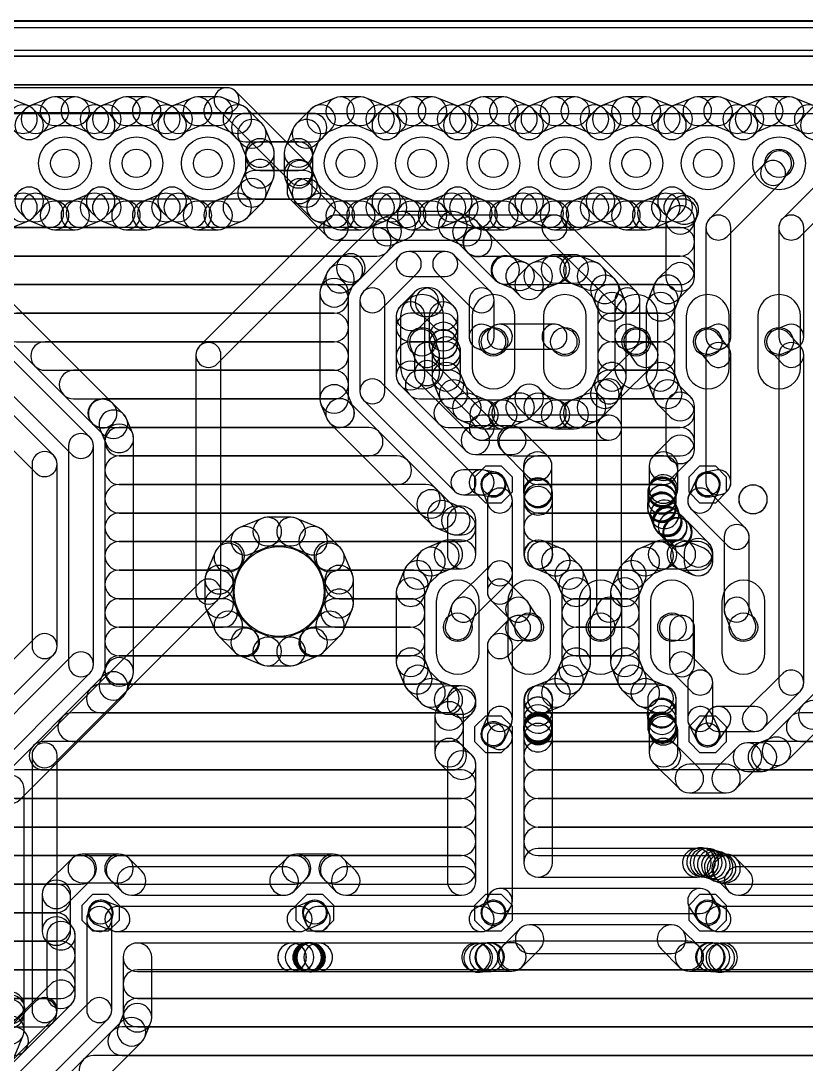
# Model space of a CAD drawing. Extents: x 0 to 108, y 0 to 85.
# Drawn here: x 59.39 to 87.32, y 47.95 to 85.08 of the extents above; entities that cross this region are included whole.
import ezdxf

# ---------------------------------------------------------------- set-up
doc = ezdxf.new("R2010")
doc.units = 0
for name, color, linetype in [('16', 174, 'CONTINUOUS'), ('17', 94, 'CONTINUOUS'), ('20', 178, 'CONTINUOUS'), ('44', 250, 'CONTINUOUS')]:
    doc.layers.add(name, color=color, linetype=linetype)

# ---------------------------------------------------------------- blocks, each defined once
blk = doc.blocks.new('ROUNDP')
blk.add_circle((0, 0), 0.5)
blk = doc.blocks.new('OCTAGONP')
blk.add_lwpolyline([(-0.5, -0.2071), (-0.5, 0.2071), (-0.2071, 0.5), (0.2071, 0.5), (0.5, 0.2071), (0.5, -0.2071), (0.2071, -0.5), (-0.2071, -0.5)], close=True)
blk = doc.blocks.new('LONGP120')
blk.add_lwpolyline([(-0.6, -0.5), (0.6, -0.5, 1), (0.6, 0.5), (-0.6, 0.5, 1)], format="xyb", close=True)

msp = doc.modelspace()

# ---------------------------------------------------------------- linework, layer by layer
at = {"layer": '16'}
for points in [[(0.5334, 84.0386), (107.0866, 84.0386, 1), (107.0866, 85.0546), (0.5334, 85.0546, 1)], [(0.5334, 83.82), (107.0866, 83.82, 1), (107.0866, 84.836), (0.5334, 84.836, 1)], [(0.5334, 82.804), (107.0866, 82.804, 1), (107.0866, 83.82), (0.5334, 83.82, 1)], [(0.5334, 81.788), (107.0866, 81.788, 1), (107.0866, 82.804), (0.5334, 82.804, 1)], [(66.7131, 82.7024), (31.0896, 82.7024, 1), (31.0896, 81.8134), (66.7131, 81.8134, 1)], [(69.6182, 79.9814), (67.0274, 82.5722, 1), (66.3988, 81.9436), (68.9896, 79.3528, 1)], [(59.6647, 82.0512), (58.9832, 82.3335, 1), (58.5944, 81.3949), (59.2759, 81.1126, 1)], [(60.0492, 81.7214), (59.8295, 81.9411, 1), (59.1111, 81.2227), (59.3308, 81.003, 1)], [(59.5505, 81.9411), (59.3308, 81.7214, 1), (60.0492, 81.003), (60.2689, 81.2227, 1)], [(60.3968, 82.3335), (59.7153, 82.0512, 1), (60.1041, 81.1126), (60.7856, 81.3949, 1)], [(61.3288, 82.3722), (60.5912, 82.3722, 1), (60.5912, 81.3562), (61.3288, 81.3562, 1)], [(62.2047, 82.0512), (61.5232, 82.3335, 1), (61.1344, 81.3949), (61.8159, 81.1126, 1)], [(62.5892, 81.7214), (62.3695, 81.9411, 1), (61.6511, 81.2227), (61.8708, 81.003, 1)], [(62.0905, 81.9411), (61.8708, 81.7214, 1), (62.5892, 81.003), (62.8089, 81.2227, 1)], [(62.9368, 82.3335), (62.2553, 82.0512, 1), (62.6441, 81.1126), (63.3256, 81.3949, 1)], [(63.8688, 82.3722), (63.1312, 82.3722, 1), (63.1312, 81.3562), (63.8688, 81.3562, 1)], [(64.7447, 82.0512), (64.0632, 82.3335, 1), (63.6744, 81.3949), (64.3559, 81.1126, 1)], [(65.1292, 81.7214), (64.9095, 81.9411, 1), (64.1911, 81.2227), (64.4108, 81.003, 1)], [(64.6305, 81.9411), (64.4108, 81.7214, 1), (65.1292, 81.003), (65.3489, 81.2227, 1)], [(65.4768, 82.3335), (64.7953, 82.0512, 1), (65.1841, 81.1126), (65.8656, 81.3949, 1)], [(66.4088, 82.3722), (65.6712, 82.3722, 1), (65.6712, 81.3562), (66.4088, 81.3562, 1)], [(67.2847, 82.0512), (66.6032, 82.3335, 1), (66.2144, 81.3949), (66.8959, 81.1126, 1)], [(67.9711, 81.4195), (67.4495, 81.9411, 1), (66.7311, 81.2227), (67.2527, 80.7011, 1)], [(69.7105, 81.9411), (69.1889, 81.4195, 1), (69.9073, 80.7011), (70.4289, 81.2227, 1)], [(70.5568, 82.3335), (69.8753, 82.0512, 1), (70.2641, 81.1126), (70.9456, 81.3949, 1)], [(71.4888, 82.3722), (70.7512, 82.3722, 1), (70.7512, 81.3562), (71.4888, 81.3562, 1)], [(72.3647, 82.0512), (71.6832, 82.3335, 1), (71.2944, 81.3949), (71.9759, 81.1126, 1)], [(72.7492, 81.7214), (72.5295, 81.9411, 1), (71.8111, 81.2227), (72.0308, 81.003, 1)], [(72.2505, 81.9411), (72.0308, 81.7214, 1), (72.7492, 81.003), (72.9689, 81.2227, 1)], [(73.0968, 82.3335), (72.4153, 82.0512, 1), (72.8041, 81.1126), (73.4856, 81.3949, 1)], [(74.0288, 82.3722), (73.2912, 82.3722, 1), (73.2912, 81.3562), (74.0288, 81.3562, 1)], [(74.9047, 82.0512), (74.2232, 82.3335, 1), (73.8344, 81.3949), (74.5159, 81.1126, 1)], [(75.2892, 81.7214), (75.0695, 81.9411, 1), (74.3511, 81.2227), (74.5708, 81.003, 1)], [(74.7905, 81.9411), (74.5708, 81.7214, 1), (75.2892, 81.003), (75.5089, 81.2227, 1)], [(75.6368, 82.3335), (74.9553, 82.0512, 1), (75.3441, 81.1126), (76.0256, 81.3949, 1)], [(76.5688, 82.3722), (75.8312, 82.3722, 1), (75.8312, 81.3562), (76.5688, 81.3562, 1)], [(77.4447, 82.0512), (76.7632, 82.3335, 1), (76.3744, 81.3949), (77.0559, 81.1126, 1)], [(77.8292, 81.7214), (77.6095, 81.9411, 1), (76.8911, 81.2227), (77.1108, 81.003, 1)], [(77.3305, 81.9411), (77.1108, 81.7214, 1), (77.8292, 81.003), (78.0489, 81.2227, 1)], [(78.1768, 82.3335), (77.4953, 82.0512, 1), (77.8841, 81.1126), (78.5656, 81.3949, 1)], [(79.1088, 82.3722), (78.3712, 82.3722, 1), (78.3712, 81.3562), (79.1088, 81.3562, 1)], [(79.9847, 82.0512), (79.3032, 82.3335, 1), (78.9144, 81.3949), (79.5959, 81.1126, 1)], [(80.3692, 81.7214), (80.1495, 81.9411, 1), (79.4311, 81.2227), (79.6508, 81.003, 1)], [(79.8705, 81.9411), (79.6508, 81.7214, 1), (80.3692, 81.003), (80.5889, 81.2227, 1)], [(80.7168, 82.3335), (80.0353, 82.0512, 1), (80.4241, 81.1126), (81.1056, 81.3949, 1)], [(81.6488, 82.3722), (80.9112, 82.3722, 1), (80.9112, 81.3562), (81.6488, 81.3562, 1)], [(82.5247, 82.0512), (81.8432, 82.3335, 1), (81.4544, 81.3949), (82.1359, 81.1126, 1)], [(82.9092, 81.7214), (82.6895, 81.9411, 1), (81.9711, 81.2227), (82.1908, 81.003, 1)], [(82.4105, 81.9411), (82.1908, 81.7214, 1), (82.9092, 81.003), (83.1289, 81.2227, 1)], [(83.2568, 82.3335), (82.5753, 82.0512, 1), (82.9641, 81.1126), (83.6456, 81.3949, 1)], [(84.1888, 82.3722), (83.4512, 82.3722, 1), (83.4512, 81.3562), (84.1888, 81.3562, 1)], [(85.0647, 82.0512), (84.3832, 82.3335, 1), (83.9944, 81.3949), (84.6759, 81.1126, 1)], [(85.4492, 81.7214), (85.2295, 81.9411, 1), (84.5111, 81.2227), (84.7308, 81.003, 1)], [(84.9505, 81.9411), (84.7308, 81.7214, 1), (85.4492, 81.003), (85.6689, 81.2227, 1)], [(85.7968, 82.3335), (85.1153, 82.0512, 1), (85.5041, 81.1126), (86.1856, 81.3949, 1)], [(86.7288, 82.3722), (85.9912, 82.3722, 1), (85.9912, 81.3562), (86.7288, 81.3562, 1)], [(87.6047, 82.0512), (86.9232, 82.3335, 1), (86.5344, 81.3949), (87.2159, 81.1126, 1)], [(87.9892, 81.7214), (87.7695, 81.9411, 1), (87.0511, 81.2227), (87.2708, 81.003, 1)], [(87.4905, 81.9411), (87.2708, 81.7214, 1), (87.9892, 81.003), (88.2089, 81.2227, 1)], [(67.3922, 80.772), (69.7678, 80.772, 1), (69.7678, 81.788), (67.3922, 81.788, 1)], [(68.3635, 80.5732), (68.0812, 81.2547, 1), (67.1426, 80.8659), (67.4249, 80.1844, 1)], [(69.0788, 81.2547), (68.7965, 80.5732, 1), (69.7351, 80.1844), (70.0174, 80.8659, 1)], [(68.4022, 79.6412), (68.4022, 80.3788, 1), (67.3862, 80.3788), (67.3862, 79.6412, 1)], [(67.8942, 79.756), (69.2658, 79.756, 1), (69.2658, 80.772), (67.8942, 80.772, 1)], [(68.7578, 80.3788), (68.7578, 79.6412, 1), (69.7738, 79.6412), (69.7738, 80.3788, 1)], [(86.5203, 79.4303), (86.7362, 79.7732, 1), (85.9838, 80.2468), (85.7679, 79.9039, 1)], [(68.0812, 78.7653), (68.3635, 79.4468, 1), (67.4249, 79.8356), (67.1426, 79.1541, 1)], [(68.7965, 79.4468), (69.0788, 78.7653, 1), (70.0174, 79.1541), (69.7351, 79.8356, 1)], [(69.7484, 79.0194), (69.7484, 79.6671, 1), (68.8594, 79.6671), (68.8594, 79.0194, 1)], [(84.5153, 77.4097), (86.4584, 79.3528, 1), (85.8298, 79.9814), (83.8867, 78.0383, 1)], [(88.4206, 79.9814), (86.4775, 78.0383, 1), (87.1061, 77.4097), (89.0492, 79.3528, 1)], [(67.4495, 78.0789), (67.9711, 78.6005, 1), (67.2527, 79.3189), (66.7311, 78.7973, 1)], [(67.7313, 78.74), (69.4287, 78.74, 1), (69.4287, 79.756), (67.7313, 79.756, 1)], [(70.9136, 78.0383), (69.6182, 79.3337, 1), (68.9896, 78.7051), (70.285, 77.4097, 1)], [(69.1889, 78.6005), (69.7105, 78.0789, 1), (70.4289, 78.7973), (69.9073, 79.3189, 1)], [(59.8295, 78.0789), (60.0492, 78.2986, 1), (59.3308, 79.017), (59.1111, 78.7973, 1)], [(59.3308, 78.2986), (59.5505, 78.0789, 1), (60.2689, 78.7973), (60.0492, 79.017, 1)], [(62.3695, 78.0789), (62.5892, 78.2986, 1), (61.8708, 79.017), (61.6511, 78.7973, 1)], [(61.8708, 78.2986), (62.0905, 78.0789, 1), (62.8089, 78.7973), (62.5892, 79.017, 1)], [(64.9095, 78.0789), (65.1292, 78.2986, 1), (64.4108, 79.017), (64.1911, 78.7973, 1)], [(64.4108, 78.2986), (64.6305, 78.0789, 1), (65.3489, 78.7973), (65.1292, 79.017, 1)], [(72.5295, 78.0789), (72.7492, 78.2986, 1), (72.0308, 79.017), (71.8111, 78.7973, 1)], [(72.0308, 78.2986), (72.2505, 78.0789, 1), (72.9689, 78.7973), (72.7492, 79.017, 1)], [(75.0695, 78.0789), (75.2892, 78.2986, 1), (74.5708, 79.017), (74.3511, 78.7973, 1)], [(74.5708, 78.2986), (74.7905, 78.0789, 1), (75.5089, 78.7973), (75.2892, 79.017, 1)], [(77.6095, 78.0789), (77.8292, 78.2986, 1), (77.1108, 79.017), (76.8911, 78.7973, 1)], [(77.1108, 78.2986), (77.3305, 78.0789, 1), (78.0489, 78.7973), (77.8292, 79.017, 1)], [(80.1495, 78.0789), (80.3692, 78.2986, 1), (79.6508, 79.017), (79.4311, 78.7973, 1)], [(79.6508, 78.2986), (79.8705, 78.0789, 1), (80.5889, 78.7973), (80.3692, 79.017, 1)], [(82.6895, 78.0789), (82.9092, 78.2986, 1), (82.1908, 79.017), (81.9711, 78.7973, 1)], [(82.1908, 78.2986), (82.4105, 78.0789, 1), (83.1289, 78.7973), (82.9092, 79.017, 1)], [(50.854, 78.0574), (59.9218, 68.9896, 1), (60.5504, 69.6182), (51.4826, 78.686, 1)], [(62.6605, 71.4628), (55.4772, 78.6461, 1), (54.7588, 77.9277), (61.942, 70.7444, 1)], [(58.9832, 77.6865), (59.6647, 77.9688, 1), (59.2759, 78.9074), (58.5944, 78.6251, 1)], [(58.9728, 77.724), (60.4072, 77.724, 1), (60.4072, 78.74), (58.9728, 78.74, 1)], [(59.7153, 77.9688), (60.3968, 77.6865, 1), (60.7856, 78.6251), (60.1041, 78.9074, 1)], [(61.5232, 77.6865), (62.2047, 77.9688, 1), (61.8159, 78.9074), (61.1344, 78.6251, 1)], [(61.5128, 77.724), (62.9472, 77.724, 1), (62.9472, 78.74), (61.5128, 78.74, 1)], [(62.2553, 77.9688), (62.9368, 77.6865, 1), (63.3256, 78.6251), (62.6441, 78.9074, 1)], [(64.0632, 77.6865), (64.7447, 77.9688, 1), (64.3559, 78.9074), (63.6744, 78.6251, 1)], [(64.0528, 77.724), (65.4872, 77.724, 1), (65.4872, 78.74), (64.0528, 78.74, 1)], [(64.7953, 77.9688), (65.4768, 77.6865, 1), (65.8656, 78.6251), (65.1841, 78.9074, 1)], [(66.6032, 77.6865), (67.2847, 77.9688, 1), (66.8959, 78.9074), (66.2144, 78.6251, 1)], [(66.5928, 77.724), (70.5672, 77.724, 1), (70.5672, 78.74), (66.5928, 78.74, 1)], [(69.8753, 77.9688), (70.5568, 77.6865, 1), (70.9456, 78.6251), (70.2641, 78.9074, 1)], [(71.6832, 77.6865), (72.3647, 77.9688, 1), (71.9759, 78.9074), (71.2944, 78.6251, 1)], [(71.6728, 77.724), (73.1072, 77.724, 1), (73.1072, 78.74), (71.6728, 78.74, 1)], [(72.4153, 77.9688), (73.0968, 77.6865, 1), (73.4856, 78.6251), (72.8041, 78.9074, 1)], [(74.2232, 77.6865), (74.9047, 77.9688, 1), (74.5159, 78.9074), (73.8344, 78.6251, 1)], [(74.2128, 77.724), (75.6472, 77.724, 1), (75.6472, 78.74), (74.2128, 78.74, 1)], [(74.9553, 77.9688), (75.6368, 77.6865, 1), (76.0256, 78.6251), (75.3441, 78.9074, 1)], [(76.7632, 77.6865), (77.4447, 77.9688, 1), (77.0559, 78.9074), (76.3744, 78.6251, 1)], [(76.7528, 77.724), (78.1872, 77.724, 1), (78.1872, 78.74), (76.7528, 78.74, 1)], [(77.4953, 77.9688), (78.1768, 77.6865, 1), (78.5656, 78.6251), (77.8841, 78.9074, 1)], [(79.3032, 77.6865), (79.9847, 77.9688, 1), (79.5959, 78.9074), (78.9144, 78.6251, 1)], [(79.2928, 77.724), (80.7272, 77.724, 1), (80.7272, 78.74), (79.2928, 78.74, 1)], [(80.0353, 77.9688), (80.7168, 77.6865, 1), (81.1056, 78.6251), (80.4241, 78.9074, 1)], [(81.8432, 77.6865), (82.5247, 77.9688, 1), (82.1359, 78.9074), (81.4544, 78.6251, 1)], [(81.8328, 77.724), (82.9406, 77.724, 1), (82.9406, 78.74), (81.8328, 78.74, 1)], [(82.5753, 77.9688), (82.794, 77.8782, 1), (83.1828, 78.8168), (82.9641, 78.9074, 1)], [(82.5191, 78.5419), (82.3728, 78.1887, 1), (83.3114, 77.7999), (83.4577, 78.1531, 1)], [(60.5912, 77.6478), (61.3288, 77.6478, 1), (61.3288, 78.6638), (60.5912, 78.6638, 1)], [(63.1312, 77.6478), (63.8688, 77.6478, 1), (63.8688, 78.6638), (63.1312, 78.6638, 1)], [(65.6712, 77.6478), (66.4088, 77.6478, 1), (66.4088, 78.6638), (65.6712, 78.6638, 1)], [(70.7512, 77.6478), (71.4888, 77.6478, 1), (71.4888, 78.6638), (70.7512, 78.6638, 1)], [(73.2912, 77.6478), (74.0288, 77.6478, 1), (74.0288, 78.6638), (73.2912, 78.6638, 1)], [(75.8312, 77.6478), (76.5688, 77.6478, 1), (76.5688, 78.6638), (75.8312, 78.6638, 1)], [(78.3712, 77.6478), (79.1088, 77.6478, 1), (79.1088, 78.6638), (78.3712, 78.6638, 1)], [(80.9112, 77.6478), (81.6488, 77.6478, 1), (81.6488, 78.6638), (80.9112, 78.6638, 1)], [(82.3341, 77.9943), (82.3341, 75.9673, 1), (83.3501, 75.9673), (83.3501, 77.9943, 1)], [(61.8458, 70.2659), (54.0734, 78.0383, 1), (53.4448, 77.4097), (61.2172, 69.6373, 1)], [(70.285, 78.0383), (65.7511, 73.5044, 1), (66.3797, 72.8758), (70.9136, 77.4097, 1)], [(78.3717, 78.1685), (70.5993, 78.1685, 1), (70.5993, 77.2795), (78.3717, 77.2795, 1)], [(72.0611, 77.9398), (70.7657, 76.6444, 1), (71.4842, 75.926), (72.7796, 77.2214, 1)], [(72.7254, 78.2568), (72.2259, 78.0499, 1), (72.6147, 77.1113), (73.1142, 77.3182, 1)], [(74.7558, 78.2955), (72.9198, 78.2955, 1), (72.9198, 77.2795), (74.7558, 77.2795, 1)], [(75.4497, 78.0499), (74.9502, 78.2568, 1), (74.5614, 77.3182), (75.0608, 77.1113, 1)], [(75.9967, 77.5576), (75.6145, 77.9398, 1), (74.896, 77.2214), (75.2783, 76.8391, 1)], [(81.2768, 75.4475), (78.686, 78.0383, 1), (78.0574, 77.4097), (80.6482, 74.8189, 1)], [(84.6455, 73.8378), (84.6455, 77.724, 1), (83.7565, 77.724), (83.7565, 73.8378, 1)], [(86.3473, 77.724), (86.3473, 73.8378, 1), (87.2363, 73.8378), (87.2363, 77.724, 1)], [(56.1889, 76.708), (72.0557, 76.708, 1), (72.0557, 77.724), (56.1889, 77.724, 1)], [(75.6199, 76.708), (82.8421, 76.708, 1), (82.8421, 77.724), (75.6199, 77.724, 1)], [(76.9808, 76.5735), (75.9967, 77.5576, 1), (75.2783, 76.8391), (76.2624, 75.8551, 1)], [(72.209, 74.8189), (73.5044, 76.1143, 1), (72.8758, 76.7429), (71.5804, 75.4475, 1)], [(73.1901, 75.9841), (74.4855, 75.9841, 1), (74.4855, 76.8731), (73.1901, 76.8731, 1)], [(74.1712, 76.1143), (75.4666, 74.8189, 1), (76.0952, 75.4475), (74.7998, 76.7429, 1)], [(57.2049, 75.692), (71.0397, 75.692, 1), (71.0397, 76.708), (57.2049, 76.708, 1)], [(70.7657, 76.6444), (70.3835, 76.2622, 1), (71.1019, 75.5437), (71.4842, 75.926, 1)], [(77.344, 76.4649), (76.816, 76.6836, 1), (76.4272, 75.745), (76.9552, 75.5263, 1)], [(76.6561, 75.692), (78.2839, 75.692, 1), (78.2839, 76.708), (76.6561, 76.708, 1)], [(77.8292, 76.0344), (77.5088, 76.3548, 1), (76.7904, 75.6364), (77.1108, 75.316, 1)], [(77.4312, 76.3548), (77.1108, 76.0344, 1), (77.8292, 75.316), (78.1496, 75.6364, 1)], [(78.2121, 76.7201), (77.596, 76.4649, 1), (77.9848, 75.5263), (78.6009, 75.7815, 1)], [(79.0735, 76.7588), (78.4065, 76.7588, 1), (78.4065, 75.7428), (79.0735, 75.7428, 1)], [(79.884, 76.4649), (79.2679, 76.7201, 1), (78.8791, 75.7815), (79.4952, 75.5263, 1)], [(79.1961, 75.692), (82.8421, 75.692, 1), (82.8421, 76.708), (79.1961, 76.708, 1)], [(80.5204, 75.8832), (80.0488, 76.3548, 1), (79.3304, 75.6364), (79.802, 75.1648, 1)], [(70.2734, 76.0974), (70.0665, 75.5979, 1), (71.0051, 75.2091), (71.212, 75.7085, 1)], [(82.4829, 76.3265), (82.0396, 75.8832, 1), (82.758, 75.1648), (83.2013, 75.6081, 1)], [(70.0278, 75.4035), (70.0278, 71.6244, 1), (71.0438, 71.6244), (71.0438, 75.4035, 1)], [(80.8857, 75.1023), (80.6305, 75.7184, 1), (79.6919, 75.3296), (79.9471, 74.7135, 1)], [(81.9295, 75.7184), (81.6743, 75.1023, 1), (82.6129, 74.7135), (82.8681, 75.3296, 1)], [(58.2209, 74.676), (70.5358, 74.676, 1), (70.5358, 75.692), (58.2209, 75.692, 1)], [(72.3392, 71.8947), (72.3392, 75.1332, 1), (71.4502, 75.1332), (71.4502, 71.8947, 1)], [(73.6128, 74.2111), (74.1122, 74.7105, 1), (73.3938, 75.4289), (72.8944, 74.9295, 1)], [(73.753, 74.5617), (73.9226, 74.5617, 1), (73.9226, 75.5777), (73.753, 75.5777, 1)], [(73.5634, 74.7105), (74.0628, 74.2111, 1), (74.7812, 74.9295), (74.2818, 75.4289, 1)], [(75.3364, 75.1332), (75.3364, 73.8378, 1), (76.2254, 73.8378), (76.2254, 75.1332, 1)], [(80.302, 74.676), (82.258, 74.676, 1), (82.258, 75.692), (80.302, 75.692, 1)], [(80.9244, 72.4121), (80.9244, 74.9079, 1), (79.9084, 74.9079), (79.9084, 72.4121, 1)], [(81.407, 73.8378), (81.407, 75.1332, 1), (80.518, 75.1332), (80.518, 73.8378, 1)], [(81.6356, 74.9079), (81.6356, 72.4121, 1), (82.6516, 72.4121), (82.6516, 74.9079, 1)], [(73.7616, 72.4576), (73.7616, 74.5703, 1), (72.7456, 74.5703), (72.7456, 72.4576, 1)], [(73.914, 74.5703), (73.914, 73.8436, 1), (74.93, 73.8436), (74.93, 74.5703, 1)], [(59.2369, 73.66), (70.5358, 73.66, 1), (70.5358, 74.676), (59.2369, 74.676, 1)], [(73.2536, 73.66), (74.422, 73.66, 1), (74.422, 74.676), (73.2536, 74.676, 1)], [(80.4164, 73.66), (82.1436, 73.66, 1), (82.1436, 74.676), (80.4164, 74.676, 1)], [(73.914, 73.8479), (73.9118, 73.5834, 1), (74.9277, 73.5748), (74.93, 73.8392, 1)], [(75.6073, 73.4286), (76.0264, 73.2508, 1), (76.3736, 74.0692), (75.9545, 74.247, 1)], [(76.1557, 74.1887), (75.9271, 74.0109, 1), (76.4729, 73.3091), (76.7015, 73.4869, 1)], [(78.3717, 74.2823), (76.4286, 74.2823, 1), (76.4286, 73.3933), (78.3717, 73.3933, 1)], [(78.1785, 73.4375), (78.5468, 73.2597, 1), (78.9332, 74.0603), (78.5649, 74.2381, 1)], [(80.7453, 73.45), (81.0628, 73.2722, 1), (81.4972, 74.0478), (81.1797, 74.2256, 1)], [(84.013, 74.2406), (83.632, 74.0628, 1), (84.008, 73.2572), (84.389, 73.435, 1)], [(86.6226, 74.2488), (86.1908, 74.071, 1), (86.5292, 73.249), (86.961, 73.4268, 1)], [(74.2535, 73.3474), (74.0757, 73.8173, 1), (73.2443, 73.5027), (73.4221, 73.0328, 1)], [(73.9488, 73.3887), (73.951, 73.3831, 1), (74.893, 73.7639), (74.8907, 73.7695, 1)], [(73.914, 73.5735), (73.914, 73.5675, 1), (74.93, 73.5675), (74.93, 73.5735, 1)], [(73.9527, 73.3731), (74.0538, 73.1288, 1), (74.9925, 73.5177), (74.8913, 73.7619, 1)], [(81.9739, 73.4457), (81.6437, 73.9156, 1), (80.9163, 73.4044), (81.2465, 72.9345, 1)], [(84.5463, 73.47), (84.1653, 73.9399, 1), (83.4747, 73.3801), (83.8557, 72.9102, 1)], [(87.1191, 73.4909), (86.6873, 73.9608, 1), (86.0327, 73.3592), (86.4645, 72.8893, 1)], [(60.2529, 72.644), (70.5358, 72.644, 1), (70.5358, 73.66), (60.2529, 73.66, 1)], [(65.6209, 73.1901), (65.6209, 64.77, 1), (66.5099, 64.77), (66.5099, 73.1901, 1)], [(73.2536, 72.644), (74.5236, 72.644, 1), (74.5236, 73.66), (73.2536, 73.66, 1)], [(74.2823, 72.5424), (74.2823, 73.1901, 1), (73.3933, 73.1901), (73.3933, 72.5424, 1)], [(74.0518, 73.1339), (74.0522, 73.1328, 1), (74.995, 73.5116), (74.9946, 73.5126, 1)], [(74.0156, 73.3222), (74.0156, 72.4121, 1), (75.0316, 72.4121), (75.0316, 73.3222, 1)], [(81.2959, 73.5044), (80.0005, 72.209, 1), (80.6291, 71.5804), (81.9245, 72.8758, 1)], [(80.4164, 72.644), (82.1436, 72.644, 1), (82.1436, 73.66), (80.4164, 73.66, 1)], [(83.7565, 73.1901), (83.7565, 68.6562, 1), (84.6455, 68.6562), (84.6455, 73.1901, 1)], [(86.3473, 73.1901), (86.3473, 61.5315, 1), (87.2363, 61.5315), (87.2363, 73.1901, 1)], [(75.9156, 70.514), (73.6128, 72.8168, 1), (72.8944, 72.0984), (75.1972, 69.7956, 1)], [(76.0952, 70.9136), (74.1521, 72.8567, 1), (73.5235, 72.2281), (75.4666, 70.285, 1)], [(74.0543, 72.2177), (74.3095, 71.6016, 1), (75.2481, 71.9904), (74.9929, 72.6065, 1)], [(80.6305, 71.6016), (80.8857, 72.2177, 1), (79.9471, 72.6065), (79.6919, 71.9904, 1)], [(81.6743, 72.2177), (81.9295, 71.6016, 1), (82.8681, 71.9904), (82.6129, 72.6065, 1)], [(61.2689, 71.628), (70.5358, 71.628, 1), (70.5358, 72.644), (61.2689, 72.644, 1)], [(73.5752, 71.628), (74.638, 71.628, 1), (74.638, 72.644), (73.5752, 72.644, 1)], [(80.302, 71.628), (82.258, 71.628, 1), (82.258, 72.644), (80.302, 72.644, 1)], [(70.0665, 71.43), (70.2734, 70.9305, 1), (71.212, 71.3193), (71.0051, 71.8188, 1)], [(75.4475, 68.9705), (72.209, 72.209, 1), (71.5804, 71.5804), (74.8189, 68.3419, 1)], [(74.4196, 71.4368), (74.8912, 70.9652, 1), (75.6096, 71.6836), (75.138, 72.1552, 1)], [(77.5088, 70.9652), (77.8292, 71.2856, 1), (77.1108, 72.004), (76.7904, 71.6836, 1)], [(77.1108, 71.2856), (77.4312, 70.9652, 1), (78.1496, 71.6836), (77.8292, 72.004, 1)], [(80.0488, 70.9652), (80.5204, 71.4368, 1), (79.802, 72.1552), (79.3304, 71.6836, 1)], [(79.8703, 71.8947), (79.8703, 70.5993, 1), (80.7593, 70.5993), (80.7593, 71.8947, 1)], [(82.0396, 71.4368), (82.4829, 70.9935, 1), (83.2013, 71.7119), (82.758, 72.1552, 1)], [(75.056, 70.8551), (75.6721, 70.5999, 1), (76.0609, 71.5385), (75.4448, 71.7937, 1)], [(76.7279, 70.5999), (77.344, 70.8551, 1), (76.9552, 71.7937), (76.3391, 71.5385, 1)], [(77.596, 70.8551), (78.2121, 70.5999, 1), (78.6009, 71.5385), (77.9848, 71.7937, 1)], [(79.2679, 70.5999), (79.884, 70.8551, 1), (79.4952, 71.7937), (78.8791, 71.5385, 1)], [(82.3341, 71.3527), (82.3341, 69.8292, 1), (83.3501, 69.8292), (83.3501, 71.3527, 1)], [(62.2849, 70.612), (70.7476, 70.612, 1), (70.7476, 71.628), (62.2849, 71.628, 1)], [(63.0427, 71.0806), (62.6605, 71.4628, 1), (61.942, 70.7444), (62.3243, 70.3621, 1)], [(70.3835, 70.7657), (73.622, 67.5272, 1), (74.3404, 68.2457), (71.1019, 71.4842, 1)], [(74.5912, 70.612), (75.7439, 70.612, 1), (75.7439, 71.628), (74.5912, 71.628, 1)], [(75.8665, 70.5612), (76.5335, 70.5612, 1), (76.5335, 71.5772), (75.8665, 71.5772, 1)], [(76.6561, 70.612), (78.2839, 70.612, 1), (78.2839, 71.628), (76.6561, 71.628, 1)], [(78.4065, 70.5612), (79.0735, 70.5612, 1), (79.0735, 71.5772), (78.4065, 71.5772, 1)], [(79.1961, 70.612), (82.8421, 70.612, 1), (82.8421, 71.628), (79.1961, 71.628, 1)], [(63.3597, 70.4163), (63.1528, 70.9158, 1), (62.2142, 70.5269), (62.4211, 70.0275, 1)], [(80.3148, 71.0438), (75.7809, 71.0438, 1), (75.7809, 70.1548), (80.3148, 70.1548, 1)], [(79.8703, 70.5993), (79.8703, 64.1223, 1), (80.7593, 64.1223), (80.7593, 70.5993, 1)], [(63.3984, 61.9089), (63.3984, 70.2219, 1), (62.3824, 70.2219), (62.3824, 61.9089, 1)], [(62.8904, 69.596), (71.7636, 69.596, 1), (71.7636, 70.612), (62.8904, 70.612, 1)], [(76.8523, 70.6628), (75.5564, 70.6628, 1), (75.5564, 69.6468), (76.8523, 69.6468, 1)], [(78.134, 69.5915), (77.2115, 70.514, 1), (76.4931, 69.7956), (77.4156, 68.8731, 1)], [(76.9031, 69.596), (82.8421, 69.596, 1), (82.8421, 70.612), (76.9031, 70.612, 1)], [(61.976, 62.1792), (61.976, 69.9516, 1), (61.087, 69.9516), (61.087, 62.1792, 1)], [(82.4829, 70.1884), (81.886, 69.5915, 1), (82.6044, 68.8731), (83.2013, 69.47, 1)], [(59.7916, 69.3039), (59.7916, 62.8269, 1), (60.6806, 62.8269), (60.6806, 69.3039, 1)], [(62.8904, 68.58), (72.7796, 68.58, 1), (72.7796, 69.596), (62.8904, 69.596, 1)], [(78.2828, 68.3095), (78.2828, 69.2323, 1), (77.2668, 69.2323), (77.2668, 68.3095, 1)], [(77.7748, 68.58), (82.2452, 68.58, 1), (82.2452, 69.596), (77.7748, 69.596, 1)], [(81.7372, 69.2323), (81.7372, 68.4188, 1), (82.7532, 68.4188), (82.7532, 69.2323, 1)], [(75.7809, 69.1007), (75.1332, 69.1007, 1), (75.1332, 68.2117), (75.7809, 68.2117, 1)], [(75.7014, 68.2189), (76.1205, 68.1427, 1), (76.2795, 69.0173), (75.8604, 69.0935, 1)], [(84.1138, 69.0921), (83.7328, 69.0159, 1), (83.9072, 68.1441), (84.2882, 68.2203, 1)], [(76.8413, 68.1736), (76.6127, 68.7451, 1), (75.7873, 68.4149), (76.0159, 67.8434, 1)], [(78.2568, 68.4732), (78.2441, 68.5039, 1), (77.3055, 68.115), (77.3182, 68.0844, 1)], [(78.2955, 68.2702), (78.2955, 68.2788, 1), (77.2795, 68.2788), (77.2795, 68.2702, 1)], [(78.2624, 68.4509), (78.2592, 68.4589, 1), (77.3158, 68.0815), (77.319, 68.0735, 1)], [(78.2955, 67.9941), (78.2987, 68.256, 1), (77.2827, 68.2684), (77.2795, 68.0064, 1)], [(81.7369, 68.5018), (81.7251, 68.4732, 1), (82.6637, 68.0844), (82.6755, 68.1129, 1)], [(81.6864, 68.2788), (81.6864, 68.0384, 1), (82.7024, 68.0384), (82.7024, 68.2788, 1)], [(81.7001, 68.3605), (81.6987, 68.3296, 1), (82.7137, 68.285), (82.7151, 68.3159, 1)], [(81.7849, 68.6337), (81.7472, 68.553, 1), (82.6679, 68.1234), (82.7055, 68.204, 1)], [(83.9561, 67.8205), (84.2228, 68.392, 1), (83.4172, 68.768), (83.1505, 68.1965, 1)], [(62.8904, 67.564), (73.7956, 67.564, 1), (73.7956, 68.58), (62.8904, 68.58, 1)], [(73.622, 67.5272), (74.0042, 67.145, 1), (74.7227, 67.8634), (74.3404, 68.2457, 1)], [(76.8731, 65.4177), (76.8731, 68.0085, 1), (75.9841, 68.0085), (75.9841, 65.4177, 1)], [(78.2955, 66.0908), (78.2955, 68.0003, 1), (77.2795, 68.0003), (77.2795, 66.0908, 1)], [(77.7884, 67.564), (82.1944, 67.564, 1), (82.1944, 68.58), (77.7884, 68.58, 1)], [(81.6869, 68.0607), (81.6763, 67.8204, 1), (82.6914, 67.7758), (82.7019, 68.016, 1)], [(83.239, 67.6942), (84.5344, 66.3988, 1), (85.163, 67.0274), (83.8676, 68.3228, 1)], [(85.7921, 68.4099), (85.7907, 68.4113, 1), (85.0722, 67.6929), (85.0737, 67.6915, 1)], [(85.854, 67.7702), (85.8555, 67.7723, 1), (85.0103, 68.3362), (85.0089, 68.334, 1)], [(84.9249, 68.0543), (84.9249, 68.0507, 1), (85.9409, 68.0507), (85.9409, 68.0543, 1)], [(74.169, 67.0349), (74.6685, 66.828, 1), (75.0573, 67.7666), (74.5578, 67.9735, 1)], [(81.7064, 67.6245), (81.717, 67.5955, 1), (82.6718, 67.9427), (82.6613, 67.9717, 1)], [(81.6864, 67.7691), (81.6864, 67.7382, 1), (82.7024, 67.7382), (82.7024, 67.7691, 1)], [(81.7251, 67.5438), (81.8171, 67.3217, 1), (82.7557, 67.7105), (82.6637, 67.9326, 1)], [(81.809, 67.3425), (81.8912, 67.1165, 1), (82.846, 67.4637), (82.7638, 67.6897, 1)], [(74.8629, 66.7893), (75.0697, 66.7893, 1), (75.0697, 67.8053), (74.8629, 67.8053, 1)], [(74.5617, 67.2973), (74.5617, 66.0908, 1), (75.5777, 66.0908), (75.5777, 67.2973, 1)], [(81.994, 66.947), (82.0149, 66.9242, 1), (82.7641, 67.6104), (82.7432, 67.6332, 1)], [(81.9201, 67.0729), (81.9319, 67.0444, 1), (82.8706, 67.4331), (82.8588, 67.4616, 1)], [(82.0421, 66.8795), (82.2121, 66.7095, 1), (82.9305, 67.428), (82.7605, 67.598, 1)], [(82.1966, 66.7257), (82.3591, 66.5483, 1), (83.1083, 67.2345), (82.9459, 67.4118, 1)], [(62.8904, 66.548), (75.0697, 66.548, 1), (75.0697, 67.564), (62.8904, 67.564, 1)], [(67.9612, 67.3727), (67.1771, 67.0479, 1), (67.5659, 66.1093), (68.35, 66.4341, 1)], [(69.0044, 67.4114), (68.1556, 67.4114, 1), (68.1556, 66.3954), (69.0044, 66.3954, 1)], [(69.9829, 67.0479), (69.1988, 67.3727, 1), (68.81, 66.4341), (69.5941, 66.1093, 1)], [(77.7875, 66.548), (82.583, 66.548, 1), (82.583, 67.564), (77.7875, 67.564, 1)], [(82.5189, 66.431), (82.5469, 66.418, 1), (82.9765, 67.3387), (82.9485, 67.3518, 1)], [(82.4025, 66.5191), (83.1306, 65.791, 1), (83.849, 66.5094), (83.1209, 67.2375, 1)], [(67.0123, 66.9378), (66.4122, 66.3377, 1), (67.1306, 65.6193), (67.7307, 66.2194, 1)], [(70.7478, 66.3377), (70.1477, 66.9378, 1), (69.4293, 66.2194), (70.0294, 65.6193, 1)], [(84.4042, 66.7131), (84.4042, 64.1223, 1), (85.2932, 64.1223), (85.2932, 66.7131, 1)], [(62.8904, 65.532), (66.8329, 65.532, 1), (66.8329, 66.548), (62.8904, 66.548, 1)], [(66.3021, 66.1729), (65.9773, 65.3888, 1), (66.9159, 65), (67.2407, 65.7841, 1)], [(70.3271, 65.532), (74.4739, 65.532, 1), (74.4739, 66.548), (70.3271, 66.548, 1)], [(71.1827, 65.3888), (70.8579, 66.1729, 1), (69.9193, 65.7841), (70.2441, 65, 1)], [(74.4021, 66.5601), (73.786, 66.3049, 1), (74.1748, 65.3663), (74.7909, 65.6215, 1)], [(75.0697, 66.5988), (74.5965, 66.5988, 1), (74.5965, 65.5828), (75.0697, 65.5828, 1)], [(77.8035, 66.5988), (77.7875, 66.5988, 1), (77.7875, 65.5828), (77.8035, 65.5828, 1)], [(78.614, 66.3049), (77.9979, 66.5601, 1), (77.6091, 65.6215), (78.2252, 65.3663, 1)], [(77.9261, 65.532), (82.0939, 65.532, 1), (82.0939, 66.548), (77.9261, 66.548, 1)], [(82.0221, 66.5601), (81.406, 66.3049, 1), (81.7948, 65.3663), (82.4109, 65.6215, 1)], [(82.8835, 66.5988), (82.2165, 66.5988, 1), (82.2165, 65.5828), (82.8835, 65.5828, 1)], [(83.6842, 66.309), (83.0779, 66.5601, 1), (82.6891, 65.6215), (83.2954, 65.3703, 1)], [(83.0061, 65.532), (83.4898, 65.532, 1), (83.4898, 66.548), (83.0061, 66.548, 1)], [(82.9818, 66.1502), (82.9818, 65.8396, 1), (83.9978, 65.8396), (83.9978, 66.1502, 1)], [(73.6212, 66.1948), (73.1496, 65.7232, 1), (73.868, 65.0048), (74.3396, 65.4764, 1)], [(79.2504, 65.7232), (78.7788, 66.1948, 1), (78.0604, 65.4764), (78.532, 65.0048, 1)], [(81.2412, 66.1948), (80.7696, 65.7232, 1), (81.488, 65.0048), (81.9596, 65.4764, 1)], [(73.0395, 65.5584), (72.7843, 64.9423, 1), (73.7229, 64.5535), (73.9781, 65.1696, 1)], [(76.1143, 65.732), (74.8189, 64.4366, 1), (75.4475, 63.808), (76.7429, 65.1034, 1)], [(76.8731, 64.77), (76.8731, 65.4177, 1), (75.9841, 65.4177), (75.9841, 64.77, 1)], [(79.6157, 64.9423), (79.3605, 65.5584, 1), (78.4219, 65.1696), (78.6771, 64.5535, 1)], [(80.6595, 65.5584), (80.4043, 64.9423, 1), (81.3429, 64.5535), (81.5981, 65.1696, 1)], [(62.8904, 64.516), (66.4466, 64.516, 1), (66.4466, 65.532), (62.8904, 65.532, 1)], [(65.9386, 65.1944), (65.9386, 64.3456, 1), (66.9546, 64.3456), (66.9546, 65.1944, 1)], [(71.2214, 64.3456), (71.2214, 65.1944, 1), (70.2054, 65.1944), (70.2054, 64.3456, 1)], [(70.7134, 64.516), (73.368, 64.516, 1), (73.368, 65.532), (70.7134, 65.532, 1)], [(79.032, 64.516), (80.988, 64.516, 1), (80.988, 65.532), (79.032, 65.532, 1)], [(65.7511, 65.0843), (59.9218, 59.255, 1), (60.5504, 58.6264), (66.3797, 64.4557, 1)], [(72.7456, 64.7479), (72.7456, 62.2521, 1), (73.7616, 62.2521), (73.7616, 64.7479, 1)], [(77.3906, 64.4366), (76.7429, 65.0843, 1), (76.1143, 64.4557), (76.762, 63.808, 1)], [(79.6544, 62.2521), (79.6544, 64.7479, 1), (78.6384, 64.7479), (78.6384, 62.2521, 1)], [(80.3656, 64.7479), (80.3656, 62.2521, 1), (81.3816, 62.2521), (81.3816, 64.7479, 1)], [(65.9773, 64.1512), (66.3021, 63.3671, 1), (67.2407, 63.7559), (66.9159, 64.54, 1)], [(70.8579, 63.3671), (71.1827, 64.1512, 1), (70.2441, 64.54), (69.9193, 63.7559, 1)], [(62.8904, 63.5), (66.5865, 63.5, 1), (66.5865, 64.516), (62.8904, 64.516, 1)], [(70.5735, 63.5), (73.2536, 63.5, 1), (73.2536, 64.516), (70.5735, 64.516, 1)], [(74.7107, 64.2603), (74.5075, 63.638, 1), (75.3525, 63.362), (75.5557, 63.9843, 1)], [(76.7007, 63.8847), (77.0944, 63.2624, 1), (77.8456, 63.7376), (77.4519, 64.3599, 1)], [(79.1464, 63.5), (80.8736, 63.5, 1), (80.8736, 64.516), (79.1464, 64.516, 1)], [(79.9156, 64.3178), (79.6108, 63.6955, 1), (80.4092, 63.3045), (80.714, 63.9268, 1)], [(84.4343, 63.9616), (84.6756, 63.3393, 1), (85.5044, 63.6607), (85.2631, 64.283, 1)], [(66.4122, 63.2023), (67.0123, 62.6022, 1), (67.7307, 63.3206), (67.1306, 63.9207, 1)], [(70.1477, 62.6022), (70.7478, 63.2023, 1), (70.0294, 63.9207), (69.4293, 63.3206, 1)], [(76.762, 63.7889), (76.1143, 63.1412, 1), (76.7429, 62.5126), (77.3906, 63.1603, 1)], [(77.1049, 63.031), (77.4986, 63.0564, 1), (77.4414, 63.9436), (77.0477, 63.9182, 1)], [(82.9373, 63.918), (82.5817, 63.9434, 1), (82.5183, 63.0566), (82.8739, 63.0312, 1)], [(82.4611, 63.4746), (82.4611, 62.1792, 1), (83.3501, 62.1792), (83.3501, 63.4746, 1)], [(62.8904, 62.484), (67.3409, 62.484, 1), (67.3409, 63.5), (62.8904, 63.5, 1)], [(69.8191, 62.484), (73.2536, 62.484, 1), (73.2536, 63.5), (69.8191, 63.5, 1)], [(79.1464, 62.484), (80.8736, 62.484, 1), (80.8736, 63.5), (79.1464, 63.5, 1)], [(59.9218, 63.1412), (54.7402, 57.9596, 1), (55.3688, 57.331), (60.5504, 62.5126, 1)], [(67.1771, 62.4921), (67.9612, 62.1673, 1), (68.35, 63.1059), (67.5659, 63.4307, 1)], [(68.1556, 62.1286), (69.0044, 62.1286, 1), (69.0044, 63.1446), (68.1556, 63.1446, 1)], [(69.1988, 62.1673), (69.9829, 62.4921, 1), (69.5941, 63.4307), (68.81, 63.1059, 1)], [(75.9841, 62.8269), (75.9841, 60.2361, 1), (76.8731, 60.2361), (76.8731, 62.8269, 1)], [(72.7843, 62.0577), (73.0395, 61.4416, 1), (73.9781, 61.8304), (73.7229, 62.4465, 1)], [(79.3605, 61.4416), (79.6157, 62.0577, 1), (78.6771, 62.4465), (78.4219, 61.8304, 1)], [(80.4043, 62.0577), (80.6595, 61.4416, 1), (81.5981, 61.8304), (81.3429, 62.4465, 1)], [(57.9596, 57.9787), (61.8458, 61.8649, 1), (61.2172, 62.4935), (57.331, 58.6073, 1)], [(63.1528, 61.215), (63.3597, 61.7145, 1), (62.4211, 62.1033), (62.2142, 61.6038, 1)], [(62.8904, 61.468), (73.368, 61.468, 1), (73.368, 62.484), (62.8904, 62.484, 1)], [(79.032, 61.468), (80.988, 61.468, 1), (80.988, 62.484), (79.032, 62.484, 1)], [(82.5913, 61.8649), (83.239, 61.2172, 1), (83.8676, 61.8458), (83.2199, 62.4935, 1)], [(73.1496, 61.2768), (73.6212, 60.8052, 1), (74.3396, 61.5236), (73.868, 61.9952, 1)], [(78.7788, 60.8052), (79.2504, 61.2768, 1), (78.532, 61.9952), (78.0604, 61.5236, 1)], [(80.7696, 61.2768), (81.2412, 60.8052, 1), (81.9596, 61.5236), (81.488, 61.9952, 1)], [(59.3634, 57.3709), (63.0427, 61.0502, 1), (62.3243, 61.7687), (58.645, 58.0893, 1)], [(73.786, 60.6951), (74.4021, 60.4399, 1), (74.7909, 61.3785), (74.1748, 61.6337, 1)], [(77.9979, 60.4399), (78.614, 60.6951, 1), (78.2252, 61.6337), (77.6091, 61.3785, 1)], [(81.406, 60.6951), (82, 60.449, 1), (82.3888, 61.3877), (81.7948, 61.6337, 1)], [(83.1088, 61.5315), (83.1088, 60.2361, 1), (83.9978, 60.2361), (83.9978, 61.5315, 1)], [(86.4775, 61.8458), (85.1821, 60.5504, 1), (85.8107, 59.9218), (87.1061, 61.2172, 1)], [(62.2341, 60.452), (74.4739, 60.452, 1), (74.4739, 61.468), (62.2341, 61.468, 1)], [(74.5965, 60.4012), (75.0697, 60.4012, 1), (75.0697, 61.4172), (74.5965, 61.4172, 1)], [(74.7105, 61.146), (74.266, 60.7015, 1), (74.9844, 59.9831), (75.4289, 60.4276, 1)], [(74.5617, 60.9092), (74.5617, 60.7868, 1), (75.5777, 60.7868), (75.5777, 60.9092, 1)], [(78.2955, 60.5038), (78.2955, 60.9092, 1), (77.2795, 60.9092), (77.2795, 60.5038, 1)], [(77.7875, 60.4012), (77.8035, 60.4012, 1), (77.8035, 61.4172), (77.7875, 61.4172, 1)], [(77.9261, 60.452), (82.0939, 60.452, 1), (82.0939, 61.468), (77.9261, 61.468, 1)], [(81.6864, 60.9184), (81.6864, 60.4631, 1), (82.7024, 60.4631), (82.7024, 60.9184, 1)], [(87.9208, 60.0203), (88.303, 60.4025, 1), (87.5846, 61.121), (87.2023, 60.7387, 1)], [(78.2585, 60.694), (78.2575, 60.6965, 1), (77.3175, 60.3111), (77.3185, 60.3086, 1)], [(78.2955, 60.2316), (78.2965, 60.4994, 1), (77.2805, 60.5032), (77.2795, 60.2354, 1)], [(81.714, 60.6283), (81.6999, 60.5874, 1), (82.6607, 60.2571), (82.6748, 60.298, 1)], [(81.6733, 60.391), (81.6874, 60.163, 1), (82.7014, 60.2255), (82.6874, 60.4535, 1)], [(74.1172, 60.3423), (74.1172, 59.0377, 1), (75.1332, 59.0377), (75.1332, 60.3423, 1)], [(76.0186, 60.4077), (75.79, 59.8616, 1), (76.61, 59.5184), (76.8386, 60.0645, 1)], [(78.2955, 59.9658), (78.2955, 60.2335, 1), (77.2795, 60.2335), (77.2795, 59.9658, 1)], [(81.6864, 60.1942), (81.6864, 59.9658, 1), (82.7024, 59.9658), (82.7024, 60.1942, 1)], [(83.1539, 60.041), (83.4206, 59.4949, 1), (84.2194, 59.8851), (83.9527, 60.4312, 1)], [(83.8365, 60.4904), (83.4555, 59.9443, 1), (84.1845, 59.4357), (84.5655, 59.9818, 1)], [(85.4964, 60.6806), (84.201, 60.6806, 1), (84.201, 59.7916), (85.4964, 59.7916, 1)], [(86.6254, 58.7249), (87.9208, 60.0203, 1), (87.2023, 60.7387), (85.9069, 59.4433, 1)], [(61.2181, 59.436), (74.6252, 59.436, 1), (74.6252, 60.452), (61.2181, 60.452, 1)], [(78.2434, 59.7367), (78.2551, 59.7645, 1), (77.3179, 60.1569), (77.3062, 60.129, 1)], [(78.2828, 59.8894), (78.2828, 59.9328, 1), (77.2668, 59.9328), (77.2668, 59.8894, 1)], [(78.2568, 60.0531), (78.2441, 60.0838, 1), (77.3055, 59.695), (77.3182, 59.6643, 1)], [(77.7795, 59.436), (82.2034, 59.436, 1), (82.2034, 60.452), (77.7795, 60.452, 1)], [(78.2557, 59.7687), (78.2567, 59.7711, 1), (77.3183, 60.1605), (77.3173, 60.158, 1)], [(78.2945, 59.9589), (78.2945, 59.9616, 1), (77.2785, 59.9652), (77.2785, 59.9625, 1)], [(78.2955, 59.8407), (78.2955, 59.8587, 1), (77.2795, 59.8587), (77.2795, 59.8407, 1)], [(78.2681, 60.0063), (78.2616, 60.0231, 1), (77.3134, 59.6583), (77.3198, 59.6416, 1)], [(78.2953, 59.5581), (78.3018, 59.811, 1), (77.2861, 59.8369), (77.2797, 59.584, 1)], [(81.7251, 59.7714), (81.7416, 59.7314, 1), (82.6803, 60.1203), (82.6637, 60.1602, 1)], [(81.7039, 59.8946), (81.7066, 59.8514, 1), (82.7207, 59.9139), (82.718, 59.9571, 1)], [(81.7571, 59.6597), (81.7887, 59.5951, 1), (82.7017, 60.0409), (82.6701, 60.1056, 1)], [(81.7372, 59.818), (81.7372, 59.0377, 1), (82.7532, 59.0377), (82.7532, 59.818, 1)], [(87.1261, 59.436), (94.6658, 59.436, 1), (94.6658, 60.452), (87.1261, 60.452, 1)], [(76.6091, 59.9946), (76.3805, 60.0962, 1), (76.0195, 59.2838), (76.2481, 59.1822, 1)], [(75.9841, 59.5884), (75.9841, 53.7591, 1), (76.8731, 53.7591), (76.8731, 59.5884, 1)], [(78.2955, 55.118), (78.2955, 59.571, 1), (77.2795, 59.571), (77.2795, 55.118, 1)], [(60.2021, 58.42), (74.7349, 58.42, 1), (74.7349, 59.436), (60.2021, 59.436, 1)], [(74.266, 58.6785), (74.7105, 58.234, 1), (75.4289, 58.9524), (74.9844, 59.3969, 1)], [(77.7875, 58.42), (82.3549, 58.42, 1), (82.3549, 59.436), (77.7875, 59.436, 1)], [(81.886, 58.6785), (82.8085, 57.756, 1), (83.5269, 58.4744), (82.6044, 59.3969, 1)], [(85.9611, 58.4079), (86.4606, 58.6148, 1), (86.0717, 59.5534), (85.5723, 59.3465, 1)], [(85.8893, 58.42), (94.6658, 58.42, 1), (94.6658, 59.436), (85.8893, 59.436, 1)], [(59.7916, 58.9407), (59.7916, 49.8729, 1), (60.6806, 49.8729), (60.6806, 58.9407, 1)], [(74.5617, 58.5932), (74.5617, 54.4703, 1), (75.5777, 54.4703), (75.5777, 58.5932, 1)], [(84.8315, 57.756), (85.5935, 58.518, 1), (84.8751, 59.2364), (84.1131, 58.4744, 1)], [(85.2343, 58.3692), (85.7667, 58.3692, 1), (85.7667, 59.3852), (85.2343, 59.3852, 1)], [(59.1861, 57.404), (75.0697, 57.404, 1), (75.0697, 58.42), (59.1861, 58.42, 1)], [(77.7875, 57.404), (94.6658, 57.404, 1), (94.6658, 58.42), (77.7875, 58.42, 1)], [(83.1677, 57.6072), (84.4723, 57.6072, 1), (84.4723, 58.6232), (83.1677, 58.6232, 1)], [(59.5122, 50.0181), (59.5122, 57.7301, 1), (58.4962, 57.7301), (58.4962, 50.0181, 1)], [(59.0042, 56.388), (75.0697, 56.388, 1), (75.0697, 57.404), (59.0042, 57.404, 1)], [(77.7875, 56.388), (94.6658, 56.388, 1), (94.6658, 57.404), (77.7875, 57.404, 1)], [(59.0042, 55.372), (75.0697, 55.372, 1), (75.0697, 56.388), (59.0042, 56.388, 1)], [(77.7875, 55.372), (95.1678, 55.372, 1), (95.1678, 56.388), (77.7875, 56.388, 1)], [(59.0042, 54.356), (61.5269, 54.356, 1), (61.5269, 55.372), (59.0042, 55.372, 1)], [(61.2185, 55.274), (60.296, 54.3515, 1), (61.0144, 53.6331), (61.9369, 54.5556, 1)], [(62.8823, 55.4228), (61.5777, 55.4228, 1), (61.5777, 54.4068), (62.8823, 54.4068, 1)], [(63.686, 54.8295), (63.2415, 55.274, 1), (62.5231, 54.5556), (62.9676, 54.1111, 1)], [(62.9331, 54.356), (69.1469, 54.356, 1), (69.1469, 55.372), (62.9331, 55.372, 1)], [(68.8385, 55.274), (68.394, 54.8295, 1), (69.1124, 54.1111), (69.5569, 54.5556, 1)], [(70.5023, 55.4228), (69.1977, 55.4228, 1), (69.1977, 54.4068), (70.5023, 54.4068, 1)], [(71.306, 54.8295), (70.8615, 55.274, 1), (70.1431, 54.5556), (70.5876, 54.1111, 1)], [(70.5531, 54.356), (75.0697, 54.356, 1), (75.0697, 55.372), (70.5531, 55.372, 1)], [(83.4348, 55.626), (77.7875, 55.626, 1), (77.7875, 54.61), (83.4348, 54.61, 1)], [(83.4963, 55.6446), (83.3468, 55.6183, 1), (83.5227, 54.6177), (83.6722, 54.6439, 1)], [(83.8127, 55.6139), (83.6944, 55.6402, 1), (83.474, 54.6484), (83.5923, 54.6221, 1)], [(83.8236, 55.626), (83.7025, 55.626, 1), (83.7025, 54.61), (83.8236, 54.61, 1)], [(84.1582, 55.5293), (84.018, 55.5873, 1), (83.6292, 54.6487), (83.7694, 54.5906, 1)], [(84.2222, 55.5229), (84.074, 55.5558, 1), (83.8536, 54.564), (84.0017, 54.5311, 1)], [(84.5027, 55.3734), (84.4035, 55.443, 1), (83.8204, 54.611), (83.9195, 54.5415, 1)], [(84.5086, 55.3841), (84.4055, 55.4268, 1), (84.0167, 54.4881), (84.1198, 54.4455, 1)], [(84.4723, 55.4228), (84.3142, 55.4228, 1), (84.3142, 54.4068), (84.4723, 54.4068, 1)], [(85.276, 54.8295), (84.8315, 55.274, 1), (84.1131, 54.5556), (84.5576, 54.1111, 1)], [(84.5231, 54.356), (90.7369, 54.356, 1), (90.7369, 55.372), (84.5231, 55.372, 1)], [(68.7532, 54.9783), (63.3268, 54.9783, 1), (63.3268, 53.9623), (68.7532, 53.9623, 1)], [(75.0697, 54.9783), (70.9468, 54.9783, 1), (70.9468, 53.9623), (75.0697, 53.9623, 1)], [(90.3432, 54.9783), (84.9168, 54.9783, 1), (84.9168, 53.9623), (90.3432, 53.9623, 1)], [(59.0042, 53.34), (60.6552, 53.34, 1), (60.6552, 54.356), (59.0042, 54.356, 1)], [(60.1472, 53.9923), (60.1472, 52.6877, 1), (61.1632, 52.6877), (61.1632, 53.9923, 1)], [(76.0384, 53.9719), (75.8098, 53.5528, 1), (76.5902, 53.1272), (76.8188, 53.5463, 1)], [(83.5533, 54.2036), (76.4286, 54.2036, 1), (76.4286, 53.3146), (83.5533, 53.3146, 1)], [(83.1783, 53.5205), (83.445, 53.1014, 1), (84.195, 53.5786), (83.9283, 53.9977, 1)], [(62.6131, 53.015), (62.6639, 53.2436, 1), (61.7961, 53.4364), (61.7453, 53.2078, 1)], [(62.6237, 49.8729), (62.6237, 53.1114, 1), (61.7347, 53.1114), (61.7347, 49.8729, 1)], [(62.9859, 53.5265), (62.389, 53.7551, 1), (62.071, 52.9249), (62.6679, 52.6963, 1)], [(69.3039, 53.5559), (62.8269, 53.5559, 1), (62.8269, 52.6669), (69.3039, 52.6669, 1)], [(69.4755, 52.7014), (70.0216, 52.93, 1), (69.6784, 53.75), (69.1323, 53.5214, 1)], [(70.3578, 53.2919), (70.2562, 53.5205, 1), (69.4438, 53.1595), (69.5454, 52.9309, 1)], [(69.9516, 52.6669), (75.7809, 52.6669, 1), (75.7809, 53.5559), (69.9516, 53.5559, 1)], [(75.9937, 52.7212), (76.4128, 52.9498, 1), (75.9872, 53.7302), (75.5681, 53.5016, 1)], [(84.4297, 53.4926), (84.0487, 53.7212, 1), (83.5913, 52.9588), (83.9723, 52.7302, 1)], [(91.3257, 53.5559), (84.201, 53.5559, 1), (84.201, 52.6669), (91.3257, 52.6669, 1)], [(59.0042, 52.324), (60.6552, 52.324, 1), (60.6552, 53.34), (59.0042, 53.34, 1)], [(60.296, 52.3285), (60.4611, 52.1634, 1), (61.1795, 52.8818), (61.0144, 53.0469, 1)], [(60.3123, 52.5226), (60.3123, 50.4358, 1), (61.3283, 50.4358), (61.3283, 52.5226, 1)], [(77.2115, 51.406), (77.8465, 52.041, 1), (77.1281, 52.7594), (76.4931, 52.1244, 1)], [(77.4873, 51.8922), (82.5327, 51.8922, 1), (82.5327, 52.9082), (77.4873, 52.9082, 1)], [(82.1735, 52.041), (82.8085, 51.406, 1), (83.5269, 52.1244), (82.8919, 52.7594, 1)], [(59.0042, 51.308), (60.8203, 51.308, 1), (60.8203, 52.324), (59.0042, 52.324, 1)], [(64.0461, 49.6026), (64.0461, 51.7525, 1), (63.0301, 51.7525), (63.0301, 49.6026, 1)], [(63.5381, 51.2445), (69.0362, 51.2445, 1), (69.0362, 52.2605), (63.5381, 52.2605, 1)], [(68.8435, 51.2825), (68.846, 51.2815, 1), (69.2314, 52.2215), (69.2289, 52.2225, 1)], [(69.0406, 51.2435), (69.3084, 51.2445, 1), (69.3046, 52.2605), (69.0368, 52.2595, 1)], [(69.3065, 51.2445), (69.5742, 51.2445, 1), (69.5742, 52.2605), (69.3065, 52.2605, 1)], [(69.7689, 51.2833), (69.7713, 51.2843, 1), (69.382, 52.2227), (69.3795, 52.2217, 1)], [(69.5784, 51.2455), (69.5811, 51.2455, 1), (69.5775, 52.2615), (69.5748, 52.2615, 1)], [(69.7754, 51.2849), (69.8033, 51.2966, 1), (69.411, 52.2338), (69.3831, 52.2221, 1)], [(69.6072, 51.2572), (69.6506, 51.2572, 1), (69.6506, 52.2732), (69.6072, 52.2732, 1)], [(69.4562, 51.2959), (69.4869, 51.2832, 1), (69.8757, 52.2218), (69.845, 52.2345, 1)], [(69.6813, 51.2445), (69.6993, 51.2445, 1), (69.6993, 52.2605), (69.6813, 52.2605, 1)], [(69.5169, 51.2784), (69.5337, 51.2719, 1), (69.8984, 52.2202), (69.8817, 52.2266, 1)], [(69.729, 51.2382), (69.9819, 51.2447, 1), (69.956, 52.2603), (69.7031, 52.2539, 1)], [(69.969, 51.2445), (75.5852, 51.2445, 1), (75.5852, 52.2605), (69.969, 52.2605, 1)], [(75.4419, 51.2651), (75.5134, 51.2441, 1), (75.8001, 52.2188), (75.7285, 52.2399, 1)], [(75.7109, 51.2263), (75.9075, 51.2474, 1), (75.7994, 52.2576), (75.6027, 52.2366, 1)], [(75.8534, 51.2445), (76.0512, 51.2445, 1), (76.0512, 52.2605), (75.8534, 52.2605, 1)], [(76.2456, 51.2832), (76.2763, 51.2959, 1), (75.8875, 52.2345), (75.8568, 52.2218, 1)], [(76.0819, 51.2572), (76.8523, 51.2572, 1), (76.8523, 52.2732), (76.0819, 52.2732, 1)], [(76.9031, 51.308), (83.1169, 51.308, 1), (83.1169, 52.324), (76.9031, 52.324, 1)], [(83.1677, 51.2572), (83.9, 51.2572, 1), (83.9, 52.2732), (83.1677, 52.2732, 1)], [(83.7056, 51.2959), (83.7363, 51.2832, 1), (84.1251, 52.2218), (84.0944, 52.2345, 1)], [(83.9307, 51.2445), (84.1005, 51.2445, 1), (84.1005, 52.2605), (83.9307, 52.2605, 1)], [(84.0257, 51.25), (84.1936, 51.225, 1), (84.3431, 52.23), (84.1752, 52.255, 1)], [(84.3916, 51.2347), (84.4915, 51.2597, 1), (84.2451, 52.2453), (84.1451, 52.2203, 1)], [(84.3683, 51.2445), (91.2775, 51.2445, 1), (91.2775, 52.2605), (84.3683, 52.2605, 1)], [(59.0042, 50.292), (60.8203, 50.292, 1), (60.8203, 51.308), (59.0042, 51.308, 1)], [(63.5381, 50.292), (92.363, 50.292, 1), (92.363, 51.308), (63.5381, 51.308, 1)], [(60.4611, 50.795), (52.837, 43.1709, 1), (53.5554, 42.4525), (61.1795, 50.0766, 1)], [(59.5272, 50.0031), (59.5007, 50.1254, 1), (58.5077, 49.9108), (58.5341, 49.7884, 1)], [(54.0734, 41.1385), (62.4935, 49.5586, 1), (61.8649, 50.1872), (53.4448, 41.7671, 1)], [(59.9218, 50.1872), (57.331, 47.5964, 1), (57.9596, 46.9678), (60.5504, 49.5586, 1)], [(59.504, 49.6595), (59.5304, 49.8049, 1), (58.5308, 49.9866), (58.5044, 49.8412, 1)], [(59.5122, 49.1612), (59.5122, 49.7504, 1), (58.4962, 49.7504), (58.4962, 49.1612, 1)], [(59.0103, 49.276), (60.1685, 49.276, 1), (60.1685, 50.292), (59.0103, 50.292, 1)], [(63.5381, 49.276), (93.2053, 49.276, 1), (93.2053, 50.292), (63.5381, 50.292, 1)], [(63.8005, 48.9087), (64.0074, 49.4082, 1), (63.0688, 49.797), (62.8619, 49.2975, 1)], [(55.2703, 40.3238), (63.6904, 48.7439, 1), (62.972, 49.4624), (54.5519, 41.0423, 1)], [(59.1912, 48.2853), (59.4735, 48.9668, 1), (58.5349, 49.3556), (58.2526, 48.6741, 1)], [(58.8413, 48.26), (59.1525, 48.26, 1), (59.1525, 49.276), (58.8413, 49.276, 1)], [(62.9961, 48.26), (93.2053, 48.26, 1), (93.2053, 49.276), (62.9961, 49.276, 1)], [(61.9801, 47.244), (93.2053, 47.244, 1), (93.2053, 48.26), (61.9801, 48.26, 1)]]:
    msp.add_lwpolyline(points, format="xyb", close=True, dxfattribs=at)
at = {"layer": '20'}
msp.add_line((107.62, 85.08), (0, 85.08), dxfattribs=at)
msp.add_circle((68.58, 64.77), 1.6, dxfattribs=at)
at = {"layer": '44'}
for centre, radius in [((60.96, 80.01), 0.508), ((63.5, 80.01), 0.508), ((66.04, 80.01), 0.508), ((71.12, 80.01), 0.508), ((73.66, 80.01), 0.508), ((76.2, 80.01), 0.508), ((78.74, 80.01), 0.508), ((81.28, 80.01), 0.508), ((83.82, 80.01), 0.508), ((86.36, 80.01), 0.508), ((73.66, 73.66), 0.508), ((76.2, 73.66), 0.508), ((78.74, 73.66), 0.508), ((81.28, 73.66), 0.508), ((83.82, 73.66), 0.508), ((86.36, 73.66), 0.508), ((76.2, 68.58), 0.4064), ((83.82, 68.58), 0.4064), ((74.93, 63.5), 0.508), ((77.47, 63.5), 0.508), ((80.01, 63.5), 0.508), ((82.55, 63.5), 0.508), ((85.09, 63.5), 0.508), ((76.2, 59.69), 0.4064), ((83.82, 59.69), 0.4064), ((62.23, 53.34), 0.4064), ((69.85, 53.34), 0.4064), ((76.2, 53.34), 0.4064), ((83.82, 53.34), 0.4064)]:
    msp.add_circle(centre, radius, dxfattribs=at)

# ---------------------------------------------------------------- block references
at = {"layer": '17'}
for name, p, xscale, yscale, rotation in [('ROUNDP', (60.96, 80.01), 1.8796, 1.8796, 90), ('ROUNDP', (63.5, 80.01), 1.8796, 1.8796, 90), ('ROUNDP', (66.04, 80.01), 1.8796, 1.8796, 90), ('ROUNDP', (71.12, 80.01), 1.8796, 1.8796, 90), ('ROUNDP', (73.66, 80.01), 1.8796, 1.8796, 90), ('ROUNDP', (76.2, 80.01), 1.8796, 1.8796, 90), ('ROUNDP', (78.74, 80.01), 1.8796, 1.8796, 90), ('ROUNDP', (81.28, 80.01), 1.8796, 1.8796, 90), ('ROUNDP', (83.82, 80.01), 1.8796, 1.8796, 90), ('ROUNDP', (86.36, 80.01), 1.8796, 1.8796, 90), ('LONGP120', (73.66, 73.66), 1.524, 1.524, 90), ('LONGP120', (76.2, 73.66), 1.524, 1.524, 90), ('LONGP120', (78.74, 73.66), 1.524, 1.524, 90), ('LONGP120', (81.28, 73.66), 1.524, 1.524, 90), ('LONGP120', (83.82, 73.66), 1.524, 1.524, 90), ('LONGP120', (86.36, 73.66), 1.524, 1.524, 90), ('OCTAGONP', (76.2, 68.58), 1.3208, 1.3208, 180), ('OCTAGONP', (83.82, 68.58), 1.3208, 1.3208, 180), ('LONGP120', (74.93, 63.5), 1.524, 1.524, 90), ('LONGP120', (77.47, 63.5), 1.524, 1.524, 90), ('LONGP120', (80.01, 63.5), 1.524, 1.524, 90), ('LONGP120', (82.55, 63.5), 1.524, 1.524, 90), ('LONGP120', (85.09, 63.5), 1.524, 1.524, 90), ('OCTAGONP', (76.2, 59.69), 1.3208, 1.3208, 180), ('OCTAGONP', (83.82, 59.69), 1.3208, 1.3208, 180), ('OCTAGONP', (62.23, 53.34), 1.3208, 1.3208, 270), ('OCTAGONP', (69.85, 53.34), 1.3208, 1.3208, 270), ('OCTAGONP', (76.2, 53.34), 1.3208, 1.3208, 270), ('OCTAGONP', (83.82, 53.34), 1.3208, 1.3208, 270)]:
    msp.add_blockref(name, p, dxfattribs=dict(at, xscale=xscale, yscale=yscale, rotation=rotation))

doc.saveas('drawing.dxf')
